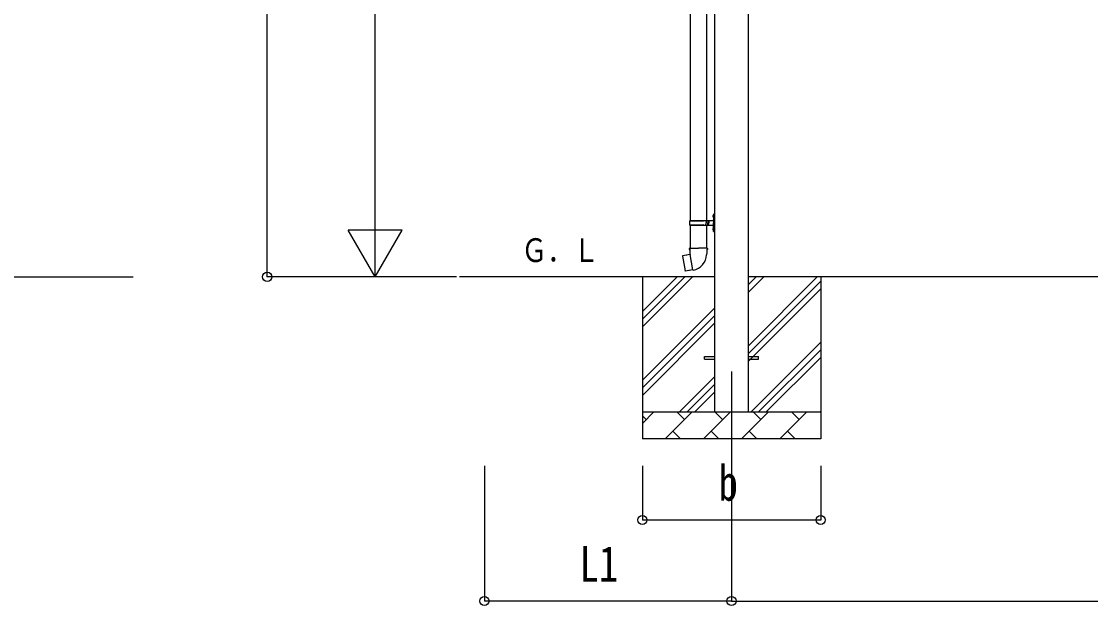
# Model space of a CAD drawing. Units: millimetres, scale not verified. Extents: x -16820 to 16820, y -11880 to 11880.
# Drawn here: x -8967 to -5010, y -6240 to -4077 of the extents above; entities that cross this region are included whole.
import ezdxf
from ezdxf.enums import TextEntityAlignment as Align

# ---------------------------------------------------------------- set-up
doc = ezdxf.new("R2010")
doc.units = ezdxf.units.MM
doc.header["$LTSCALE"] = 50
for name, color, linetype in [('0-4_YKK_12', 2, 'Continuous'), ('0-5_YKK_13', 4, 'Continuous'), ('0-6_YKK_A1', 4, 'Continuous'), ('0-7_YKK_D', 6, 'Continuous')]:
    doc.layers.add(name, color=color, linetype=linetype)
doc.styles.add('ＭＳ ゴシック', font='')
doc.styles.get('ＭＳ ゴシック').set_extended_font_data('MS Gothic')

msp = doc.modelspace()

# ---------------------------------------------------------------- linework, layer by layer
at = {"layer": '0-4_YKK_12'}
msp.add_line((-6338.92, -5373), (-6338.92, -5873), dxfattribs=at)
at = {"layer": '0-5_YKK_13'}
for p, q in [((-6491.42, -3909.49), (-6491.42, -4814)), ((-6431.42, -3909.49), (-6431.42, -4814)), ((-6494.42, -4816), (-6444.09, -4816)), ((-6493.42, -4814), (-6407.42, -4814)), ((-6493.42, -4814), (-6493.42, -4816)), ((-6434.42, -4814), (-6434.42, -4818.5)), ((-6434.42, -4818.5), (-6432.42, -4818.5)), ((-6434.42, -4832), (-6434.42, -4827.5)), ((-6434.42, -4827.5), (-6432.42, -4827.5)), ((-6432.42, -4818.5), (-6432.42, -4823)), ((-6432.42, -4827.5), (-6432.42, -4823)), ((-6426.42, -4814), (-6426.42, -4823)), ((-6426.42, -4818.5), (-6423.42, -4818.5)), ((-6426.42, -4832), (-6426.42, -4823)), ((-6426.42, -4827.5), (-6423.42, -4827.5)), ((-6423.42, -4818.5), (-6423.42, -4823)), ((-6423.42, -4827.5), (-6423.42, -4823)), ((-6407.72, -4796.85), (-6405.68, -4797.85)), ((-6406.45, -4794.85), (-6405.82, -4794.85)), ((-6406.45, -4794.85), (-6406.45, -4803.15)), ((-6406.45, -4803.15), (-6405.82, -4803.15)), ((-6405.82, -4794.85), (-6405.82, -4803.15)), ((-6405.82, -4794.85), (-6405.42, -4795.25)), ((-6405.82, -4803.15), (-6405.42, -4802.75)), ((-6405.68, -4797.85), (-6405.07, -4799)), ((-6405.42, -4791), (-6402.42, -4789.5)), ((-6405.42, -4791), (-6405.42, -4823)), ((-6405.42, -4795.25), (-6405.42, -4802.75)), ((-6405.42, -4855), (-6405.42, -4823)), ((-6402.42, -4789.5), (-6402.42, -4823)), ((-6402.42, -4789.5), (-6401.42, -4789.5)), ((-6402.42, -4856.5), (-6402.42, -4823)), ((-6401.42, -4789.5), (-6401.42, -4823)), ((-6401.42, -4856.5), (-6401.42, -4823)), ((-6494.42, -4830), (-6444.09, -4830)), ((-6493.42, -4832), (-6493.42, -4830)), ((-6493.42, -4832), (-6407.42, -4832)), ((-6491.42, -4832), (-6491.42, -4916.93)), ((-6431.42, -4832), (-6431.42, -4916.93)), ((-6407.72, -4844.85), (-6405.68, -4845.85)), ((-6406.45, -4842.85), (-6405.82, -4842.85)), ((-6406.45, -4842.85), (-6406.45, -4851.15)), ((-6406.45, -4851.15), (-6405.82, -4851.15)), ((-6405.82, -4842.85), (-6405.82, -4851.15)), ((-6405.82, -4842.85), (-6405.42, -4843.25)), ((-6405.82, -4851.15), (-6405.42, -4850.75)), ((-6405.68, -4845.85), (-6405.07, -4847)), ((-6405.42, -4843.25), (-6405.42, -4850.75)), ((-6405.42, -4855), (-6402.42, -4856.5)), ((-6402.42, -4856.5), (-6401.42, -4856.5)), ((-6519.88, -4945.38), (-6520.69, -4946.55)), ((-6520.69, -4946.55), (-6511.07, -5001.11)), ((-6492.01, -4940.13), (-6519.88, -4945.38)), ((-6507.14, -4942.78), (-6507.35, -4943.02)), ((-6493.27, -4916.93), (-6495.42, -4917.71)), ((-6495.42, -4917.71), (-6495.42, -4921.33)), ((-6495.42, -4921.33), (-6493.18, -4922.14)), ((-6493.27, -4916.93), (-6461.42, -4916.93)), ((-6493.27, -4916.93), (-6493.18, -4922.14)), ((-6493.18, -4922.14), (-6492.92, -4936.93)), ((-6492.92, -4936.93), (-6491.57, -4938.93)), ((-6481.66, -4997.42), (-6491.79, -4939.95)), ((-6491.77, -4939.13), (-6491.77, -4939.83)), ((-6491.57, -4938.93), (-6491.6, -4938.93)), ((-6429.57, -4916.93), (-6461.42, -4916.93)), ((-6431.23, -4938.87), (-6431.31, -4941.03)), ((-6429.92, -4936.93), (-6431.23, -4938.87)), ((-6427.42, -4921.33), (-6429.66, -4922.14)), ((-6429.57, -4916.93), (-6427.42, -4917.71)), ((-6427.42, -4917.71), (-6427.42, -4921.33)), ((-6497.05, -5000.02), (-6497.33, -4999.86)), ((-6481.35, -4998.19), (-6481.6, -4997.52)), ((-6438.92, -5318.5), (-6401.42, -5318.5)), ((-6438.92, -5327.5), (-6438.92, -5318.5)), ((-6438.92, -5327.5), (-6401.42, -5327.5)), ((-6276.42, -5318.5), (-6238.92, -5318.5)), ((-6276.42, -5327.5), (-6238.92, -5327.5)), ((-6238.92, -5327.5), (-6238.92, -5318.5))]:
    msp.add_line(p, q, dxfattribs=at)
for points in [[(-6407.72, -4801.15), (-6405.68, -4800.15), (-6405.07, -4799)], [(-6407.72, -4849.15), (-6405.68, -4848.15), (-6405.07, -4847)], [(-6504.89, -4942.56), (-6505.17, -4942.4), (-6507.14, -4942.78)], [(-6429.57, -4916.93), (-6429.66, -4922.14), (-6429.92, -4936.93)], [(-6481.93, -4997.33), (-6509.91, -5001.93), (-6511.07, -5001.11)], [(-6494.86, -4999.46), (-6495.07, -4999.69), (-6497.05, -5000.02)]]:
    msp.add_lwpolyline(points, dxfattribs=at)
for centre, radius, start, end in [((-6445.67, -4823), 49.25, 171.82876, 180.00002), ((-6445.67, -4823), 49.25, 180.00002, 188.17127), ((-6444.09, -4814), 2, 270, 359.99998), ((-6402.12, -4799), 6, 136.21765, 223.78235), ((-6407.42, -4812), 2, 270, 359.99998), ((-6444.09, -4832), 2, 0.00005, 90.00004), ((-6402.12, -4847), 6, 136.21765, 223.78235), ((-6407.42, -4834), 2, 0.00005, 90.00004), ((-6492.07, -4939.83), 0.3, 280.66842, 0), ((-6491.57, -4939.13), 0.2, 100, 180), ((-6491.57, -4938.93), 60.3, 279.96938, 358), ((-6481.88, -4997.63), 0.3, 20, 99.33158), ((-6481.17, -4998.12), 0.2, 200, 279.96938)]:
    msp.add_arc(centre, radius, start, end, dxfattribs=at)
at = {"layer": '0-6_YKK_A1'}
for p, q in [((-6401.42, -2725.5), (-6401.42, -5523)), ((-6276.42, -5523), (-6276.42, -2725.5)), ((-9323.42, -5023), (-8553.42, -5023)), ((-6401.42, -5023), (-7345.58, -5023)), ((-6668.92, -5023), (-6668.92, -5623)), ((-6668.92, -5208.05), (-6483.87, -5023)), ((-6668.92, -5179.77), (-6512.15, -5023)), ((-6668.92, -5151.48), (-6540.44, -5023)), ((-3401.42, -5023), (-6276.42, -5023)), ((-6276.42, -5278.1), (-6021.32, -5023)), ((-6276.42, -5080.11), (-6219.31, -5023)), ((-6276.42, -5051.82), (-6247.6, -5023)), ((-6008.92, -5023), (-6008.92, -5623)), ((-6276.42, -5306.38), (-6008.92, -5038.88)), ((-6276.42, -5334.67), (-6008.92, -5067.17)), ((-6668.92, -5406.04), (-6401.42, -5138.54)), ((-6668.92, -5434.32), (-6401.42, -5166.82)), ((-6668.92, -5462.61), (-6401.42, -5195.11)), ((-6266.76, -5523), (-6008.92, -5265.16)), ((-6238.48, -5523), (-6008.92, -5293.44)), ((-6210.19, -5523), (-6008.92, -5321.73)), ((-6531.32, -5523), (-6401.42, -5393.1)), ((-6503.04, -5523), (-6401.42, -5421.38)), ((-6474.75, -5523), (-6401.42, -5449.67)), ((-6668.92, -5523), (-6008.92, -5523)), ((-6668.92, -5565.89), (-6626.03, -5523)), ((-6654.58, -5551.55), (-6668.92, -5537.21)), ((-6584.61, -5623), (-6484.61, -5523)), ((-6513.16, -5551.55), (-6541.71, -5523)), ((-6443.18, -5623), (-6343.18, -5523)), ((-6371.74, -5551.55), (-6400.29, -5523)), ((-6301.76, -5623), (-6201.76, -5523)), ((-6230.32, -5551.55), (-6258.87, -5523)), ((-6160.34, -5623), (-6060.34, -5523)), ((-6088.9, -5551.55), (-6117.45, -5523)), ((-6012.21, -5523), (-6008.92, -5519.72)), ((-6556.05, -5594.45), (-6527.5, -5623)), ((-6414.63, -5594.45), (-6386.08, -5623)), ((-6273.21, -5594.45), (-6244.66, -5623)), ((-6131.79, -5594.45), (-6103.24, -5623)), ((-6008.92, -5623), (-6668.92, -5623))]:
    msp.add_line(p, q, dxfattribs=at)
at = {"layer": '0-7_YKK_D'}
for p, q in [((-8057.44, -5023), (-8057.44, -2469.71)), ((-7657.44, -4823), (-7657.44, -2923)), ((-7657.44, -5023), (-7657.44, -4676.59)), ((-7657.44, -5023), (-7757.44, -4849.79)), ((-7557.44, -4849.79), (-7757.44, -4849.79)), ((-7657.44, -5023), (-7557.44, -4849.79)), ((-7357.44, -5023), (-8058.44, -5023)), ((-7357.44, -5023), (-7658.44, -5023)), ((-7253.51, -5723), (-7253.51, -6224)), ((-6668.92, -5723), (-6668.92, -5924)), ((-6338.92, -5723), (-6338.92, -6224)), ((-6338.92, -5723), (-6338.92, -6224)), ((-6008.92, -5723), (-6008.92, -5924)), ((-6668.92, -5923), (-6008.92, -5923)), ((-6338.92, -6223), (-7253.51, -6223)), ((-6338.92, -6223), (-3338.92, -6223))]:
    msp.add_line(p, q, dxfattribs=at)
for centre in [(-8057.44, -5023), (-6668.92, -5923), (-6008.92, -5923), (-7253.51, -6223), (-6338.92, -6223), (-6338.92, -6223)]:
    msp.add_circle(centre, 17, dxfattribs=at)

# ---------------------------------------------------------------- texts
at = {"layer": '0-6_YKK_A1', "style": 'ＭＳ ゴシック', "width": 0.8}
msp.add_text('Ｇ．Ｌ', height=87.98, dxfattribs=at).set_placement((-7116.96, -4994.55), align=Align.BOTTOM_LEFT)
at = {"layer": '0-7_YKK_D', "style": 'ＭＳ ゴシック', "width": 0.8}
for s, p in [('b', (-6386.92, -5891)), ('L1', (-6901.82, -6191))]:
    msp.add_text(s, height=132, dxfattribs=at).set_placement(p, align=Align.BOTTOM_LEFT)

doc.saveas('drawing.dxf')
